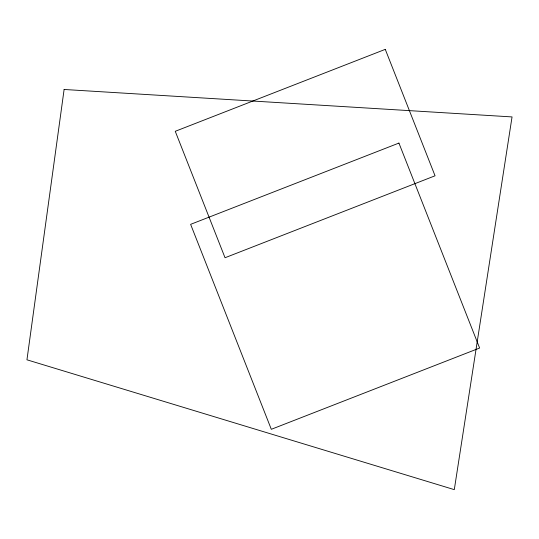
<?xml version="1.0" encoding="UTF-8"?>
<svg xmlns="http://www.w3.org/2000/svg" width="539" height="539" viewBox="0 0 539 539"><rect width="100%" height="100%" fill="white"/><g stroke="black" fill="none" stroke-linecap="round" stroke-linejoin="round"><path stroke-width="0.81" d="M64.114 89.474L26.95 359.809L454.296 489.641L512.05 116.923L64.114 89.474M385.277 49.359L175.256 131.3L225.032 257.736L435.054 175.795L385.277 49.359M398.927 143.078L190.624 224.345L271.312 429.307L479.622 348.039L398.927 143.078"/></g></svg>
